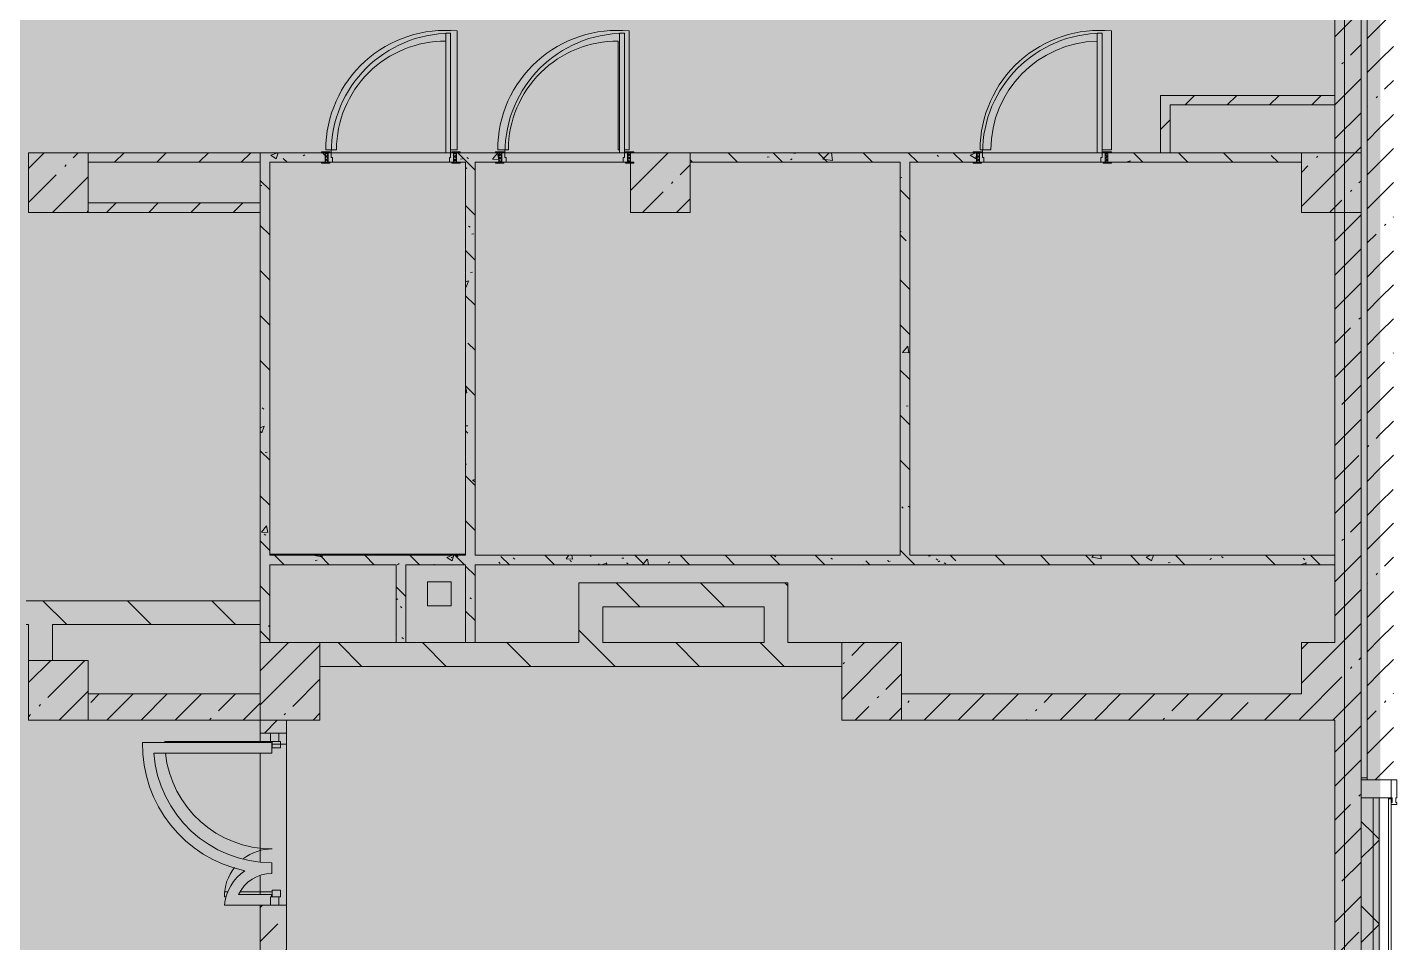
# Model space of a CAD drawing. Header units: millimetres. Extents: x 35157 to 232994, y -8553 to 29000.
# Drawn here: x 179514 to 190948, y 9037 to 16700 of the extents above; entities that cross this region are included whole.
import ezdxf

# ---------------------------------------------------------------- set-up
doc = ezdxf.new("R2010")
doc.units = ezdxf.units.MM
doc.linetypes.add('Осевая', pattern=[3175, 635, -476.25, 1587.5, -476.25])
doc.layers.add('A-DETL-GENF-2', color=7, linetype='Continuous', lineweight=9, true_color=0xc0c0c0, transparency=0.4)
for name, color, linetype, lineweight, true_color in [('A-DETL-GENF-5', 7, 'Continuous', 5, 0xb7b7b7), ('A-DOOR-3', 7, 'Continuous', 5, 0xaaaaaa), ('A-DOOR-4', 7, 'Continuous', 5, 0xe2e2e2), ('A-DOOR-5', 7, 'Continuous', 5, 0xb7b7b7), ('A-DOOR-FRAM-2', 7, 'Continuous', 5, 0xe2e2e2), ('A-DOOR-FRAM-3', 7, 'Continuous', 5, 0xaaaaaa), ('A-DOOR-FRAM-4', 7, 'Continuous', 5, 0xb7b7b7), ('A-FLOR-2', 7, 'Continuous', 5, 0xb7b7b7), ('A-GLAZ-CWMG-4', 7, 'Continuous', 5, 0x737373), ('A-WALL-10', 7, 'Continuous', 9, 0x737373), ('A-WALL-11', 7, 'Continuous', 5, 0x737373), ('I-WALL-24', 7, 'Continuous', 5, 0x737373), ('I-WALL-25', 7, 'Continuous', 5, 0x787878), ('S-COLS-2', 7, 'Continuous', 5, 0x737373)]:
    doc.layers.add(name, color=color, linetype=linetype, lineweight=lineweight, true_color=true_color)
for name, color, linetype, lineweight in [('A-GLAZ-CWMG-2', 7, 'Continuous', 5), ('A-WALL', 7, 'Continuous', 9), ('A-WALL-9', 7, 'Continuous', 5), ('I-WALL-23', 7, 'Continuous', 5), ('S-COLS-1', 7, 'Continuous', 5), ('Оси', 7, 'Continuous', 9), ('Оси-2', 7, 'Осевая', 9)]:
    doc.layers.add(name, color=color, linetype=linetype, lineweight=lineweight)
pattern_1 = [(45, (105984, 0), (-285.1231, 285.1231), []), (45, (106269.13, 0), (-285.1231, 285.1231), [504.031, -100.806, 16.764, -84.042])]
pattern_2 = [(135, (105984, 0), (-353.5534, -353.5534), [])]
pattern_3 = [(45, (105984, 0), (-353.5534, 353.5534), []), (135, (105984, 0), (-353.5534, -353.5534), [])]
pattern_4 = [(135, (105984, 0), (-377.1708, -377.1708), [533.4, -88.9, 17.78, -88.9]), (135, (105984, 376.94), (-377.1708, -377.1708), []), (50, (105984, 0), (637.6445, -55.7866), [66.675, -733.425]), (355, (105984, 0), (-123.3494, 668.699), [53.34, -586.74]), (100.451, (106037.14, -4.65), (514.299, 612.908), [56.665, -623.315]), (46.184, (105984, 177.8), (948.7764, -147.15), [100.012, -1100.137]), (96.636, (106063.1, 165.5), (830.909, 865.997), [84.998, -934.973]), (351.184, (105984, 177.8), (830.918, 865.988), [80.01, -880.11]), (21, (106072.9, 133.35), (530.6506, -357.9283), [66.675, -733.425]), (326, (106072.9, 133.35), (216.308, 644.6585), [53.34, -586.74]), (71.451, (106117.1, 103.5), (746.9596, 286.7243), [56.665, -623.315]), (37.5, (105984, 0), (10.81053, 295.9426), [16.764, -562.864, 16.764, -578.866, -588.962]), (37.5, (105984, 0), (10.81053, 295.9426), [-1175.258, 16.764, -572.198]), (7.5, (105984, 0), (233.8692, 350.6318), [16.764, -322.834, 16.764, -549.529, -224.472]), (7.5, (105984, 0), (233.8692, 350.6318), [-905.891, 16.764, -207.708]), (327.5, (105785.76, 0), (474.5678, -20.0513), [16.764, -205.486, 16.764, -676.656, -920.115]), (327.5, (105785.76, 0), (474.5678, -20.0513), [-915.67, 16.764, -903.351]), (317.5, (105696.86, 0), (518.4522, 88.9934), [16.764, -272.161, 16.764, -443.738, -653.415]), (317.5, (105696.86, 0), (518.4522, 88.9934), [-749.427, 16.764, -636.651])]
pattern_5 = [(135, (1751.41, 104.685), (-14.14214, -14.14214), []), (225, (1751.41, 104.685), (14.14214, -14.14214), [])]
pattern_6 = [(45, (-371.384, 104.685), (-14.1421, 14.1421), []), (135, (-371.384, 104.685), (-14.1421, -14.1421), [])]
pattern_7 = [(45, (105984, 0), (-176.7767, 176.7767), [])]

# ---------------------------------------------------------------- blocks, each defined once
blk = doc.blocks.new('BSC_Колонна _Прямоугольная - 650х500-23287315-2_4_2_птичка')
at = {"layer": 'S-COLS-1'}
h = blk.add_hatch(dxfattribs=at)
h.set_pattern_fill('FP_124', color=256, style=0, pattern_type=2)
h.set_pattern_definition([(135, (11225, -75730), (-285.1231, -285.1231), []), (135, (11225, -75444.88), (-285.1231, -285.1231), [504.031, -100.806, 16.764, -84.042])])
h.paths.add_polyline_path([(325, 250), (-325, 250), (-325, -250), (325, -250), (325, 111)])
at = {"layer": 'S-COLS-2'}
for p, q in [((325, 250), (-325, 250)), ((-325, 250), (-325, -250)), ((325, -250), (325, 250)), ((-325, -250), (325, -250))]:
    blk.add_line(p, q, dxfattribs=at)
blk = doc.blocks.new('BSC_Колонна _Прямоугольная - 500х500-V126-2_4_2_птичка')
at = {"layer": 'S-COLS-1'}
h = blk.add_hatch(dxfattribs=at)
h.set_pattern_fill('FP_125', color=256, style=0, pattern_type=2)
h.set_pattern_definition([(45, (-73790, -11150), (-285.1231, 285.1231), []), (45, (-73504.88, -11150), (-285.1231, 285.1231), [504.031, -100.806, 16.764, -84.042])])
h.paths.add_polyline_path([(-250, -250), (250, -250), (250, 250), (-250, 250), (-250, 71)])
at = {"layer": 'S-COLS-2'}
for p, q in [((250, 250), (-250, 250)), ((-250, 250), (-250, -250)), ((250, -250), (250, 250)), ((-250, -250), (250, -250))]:
    blk.add_line(p, q, dxfattribs=at)
blk = doc.blocks.new('BSC_Колонна _Прямоугольная - 500х500-V146-2_4_2_птичка')
at = {"layer": 'S-COLS-1'}
h = blk.add_hatch(dxfattribs=at)
h.set_pattern_fill('FP_139', color=256, style=0, pattern_type=2)
h.set_pattern_definition([(45, (-73790, -15400), (-285.1231, 285.1231), []), (45, (-73504.88, -15400), (-285.1231, 285.1231), [504.031, -100.806, 16.764, -84.042])])
h.paths.add_polyline_path([(-250, -250), (250, -250), (250, 250), (-250, 250)])
at = {"layer": 'S-COLS-2'}
for p, q in [((250, 250), (-250, 250)), ((-250, 250), (-250, -250)), ((250, -250), (250, 250)), ((-250, -250), (250, -250))]:
    blk.add_line(p, q, dxfattribs=at)
blk = doc.blocks.new('BSC_Колонна _Прямоугольная - 500х500-V147-2_4_2_птичка')
at = {"layer": 'S-COLS-1'}
h = blk.add_hatch(dxfattribs=at)
h.set_pattern_fill('FP_140', color=256, style=0, pattern_type=2)
h.set_pattern_definition([(45, (-78830, -15400), (-285.1231, 285.1231), []), (45, (-78544.88, -15400), (-285.1231, 285.1231), [504.031, -100.806, 16.764, -84.042])])
h.paths.add_polyline_path([(-250, -250), (250, -250), (250, 250), (-250, 250), (-250, 170), (-220, 170), (-220, 162), (-250, 162)])
at = {"layer": 'S-COLS-2'}
for p, q in [((250, 250), (-220, 250)), ((250, -250), (250, 250)), ((-250, 162), (-250, -250)), ((-250, -250), (250, -250))]:
    blk.add_line(p, q, dxfattribs=at)
blk = doc.blocks.new('110_Дверь_СКБ_1Ст_Внутренняя1 - Д-4 _л_ 1100x2100h_су мгн-32399984-2_4_2_птичка')
at = {"layer": 'A-DOOR-3'}
h = blk.add_hatch(dxfattribs=at)
h.set_pattern_fill('FP_39', color=256, style=0, pattern_type=2)
h.set_pattern_definition(pattern_5)
h.paths.add_polyline_path([(562.5, -40), (562.5, 40), (537.5, 40), (537.5, -40)])
at = {"layer": 'A-DOOR-4'}
h = blk.add_hatch(color=256, dxfattribs=at)
h.paths.add_polyline_path([(502.5, -40), (537.5, -40), (537.5, 40), (512.5, 40), (512.5, 0), (502.5, 0)])
h.paths.add_polyline_path([(-477.5, -40), (-477.5, 0), (-487.5, 0), (-487.5, 40), (-512.5, 40), (-512.5, -40)])
at = {"layer": 'A-DOOR-FRAM-2'}
for points in [[(472.5, 40), (512.5, 40), (512.5, 1040), (472.5, 1040), (472.5, 238.6)], [(-497.5, 40), (-497.5, 48), (-567.5, 48), (-567.5, 40)], [(592.5, 40), (592.5, 48), (522.5, 48), (522.5, 40)], [(-497.5, -48), (-497.5, -40), (-567.5, -40), (-567.5, -48)], [(592.5, -48), (592.5, -40), (522.5, -40), (522.5, -48)]]:
    blk.add_hatch(color=256, dxfattribs=at).paths.add_polyline_path(points)
at = {"layer": 'A-DOOR-FRAM-3'}
h = blk.add_hatch(dxfattribs=at)
h.set_pattern_fill('FP_40', color=256, style=0, pattern_type=2)
h.set_pattern_definition(pattern_6)
h.paths.add_polyline_path([(-512.5, -40), (-512.5, 40), (-537.5, 40), (-537.5, -40)])
at = {"layer": 'A-DOOR-5'}
for p, q in [((512.5, 1040), (472.5, 1040)), ((472.5, 1040), (472.5, 40)), ((512.5, 40), (512.5, 1040)), ((472.5, 40), (512.5, 40))]:
    blk.add_line(p, q, dxfattribs=at)
blk.add_arc((512.5, 40), 1000, 90, 180, dxfattribs=at)
at = {"layer": 'A-DOOR-FRAM-4'}
for p, q in [((-497.5, 48), (-567.5, 48)), ((-567.5, 48), (-567.5, 40)), ((-567.5, 40), (-497.5, 40)), ((-512.5, 40), (-537.5, 40)), ((-537.5, 40), (-537.5, -40)), ((-487.5, 40), (-512.5, 40)), ((-512.5, 40), (-512.5, -40)), ((-512.5, -40), (-512.5, 40)), ((-497.5, 40), (-512.5, 40)), ((-512.5, 40), (-512.5, 39)), ((-512.5, 39), (-497.5, 39)), ((-497.5, 40), (-497.5, 48)), ((-497.5, 39), (-497.5, 40)), ((-487.5, 0), (-487.5, 40)), ((-477.5, 0), (-487.5, 0)), ((-477.5, -40), (-477.5, 0)), ((512.5, 0), (502.5, 0)), ((502.5, 0), (502.5, -40)), ((512.5, 40), (512.5, 0)), ((537.5, 40), (512.5, 40)), ((592.5, 48), (522.5, 48)), ((522.5, 48), (522.5, 40)), ((537.5, 40), (522.5, 40)), ((522.5, 40), (522.5, 39)), ((522.5, 40), (592.5, 40)), ((522.5, 39), (537.5, 39)), ((537.5, -40), (537.5, 40)), ((562.5, 40), (537.5, 40)), ((537.5, 40), (537.5, -40)), ((537.5, 39), (537.5, 40)), ((562.5, -40), (562.5, 40)), ((592.5, 40), (592.5, 48)), ((-497.5, -40), (-567.5, -40)), ((-567.5, -40), (-567.5, -48)), ((-567.5, -48), (-497.5, -48)), ((-537.5, -40), (-512.5, -40)), ((-497.5, -39), (-512.5, -39)), ((-512.5, -39), (-512.5, -40)), ((-512.5, -40), (-477.5, -40)), ((-512.5, -40), (-497.5, -40)), ((-497.5, -40), (-497.5, -39)), ((-497.5, -48), (-497.5, -40)), ((502.5, -40), (537.5, -40)), ((537.5, -39), (522.5, -39)), ((522.5, -39), (522.5, -40)), ((522.5, -40), (537.5, -40)), ((592.5, -40), (522.5, -40)), ((522.5, -40), (522.5, -48)), ((522.5, -48), (592.5, -48)), ((537.5, -40), (537.5, -39)), ((537.5, -40), (562.5, -40)), ((592.5, -48), (592.5, -40))]:
    blk.add_line(p, q, dxfattribs=at)
blk = doc.blocks.new('Прямоугольный импост - Импост структурный с накладкой - 190мм-23946641-2_4_2_птичка')
at = {"layer": 'A-GLAZ-CWMG-2'}
for p, q in [((0, 17), (-50, 17)), ((-50, 17), (-50, 0)), ((-50, 0), (-40, 0)), ((-40, 0), (-40, -40)), ((-10, -40), (-10, 0)), ((-10, 0), (0, 0)), ((0, 0), (0, 17)), ((-40, -40), (-50, -40)), ((-50, -40), (-50, -190)), ((0, -40), (-10, -40)), ((0, -190), (0, -40)), ((-50, -190), (0, -190))]:
    blk.add_line(p, q, dxfattribs=at)
blk = doc.blocks.new('110_Дверь_СКБ_1Ст_Внутренняя1 - Д-5 _л_ 1100x2100h_су мгн EIW30-32897889-2_4_2_птичка')
at = {"layer": 'A-DOOR-3'}
h = blk.add_hatch(dxfattribs=at)
h.set_pattern_fill('FP_39', color=256, style=0, pattern_type=2)
h.set_pattern_definition(pattern_5)
h.paths.add_polyline_path([(562.5, -40), (562.5, 40), (537.5, 40), (537.5, -40)])
at = {"layer": 'A-DOOR-4'}
h = blk.add_hatch(color=256, dxfattribs=at)
h.paths.add_polyline_path([(502.5, -40), (537.5, -40), (537.5, 40), (512.5, 40), (512.5, 0), (502.5, 0)])
h.paths.add_polyline_path([(-477.5, -40), (-477.5, 0), (-487.5, 0), (-487.5, 40), (-512.5, 40), (-512.5, -40)])
at = {"layer": 'A-DOOR-FRAM-2'}
for points in [[(472.5, 40), (512.5, 40), (512.5, 1040), (472.5, 1040), (472.5, 238.6)], [(-497.5, 40), (-497.5, 48), (-567.5, 48), (-567.5, 40)], [(592.5, 40), (592.5, 48), (522.5, 48), (522.5, 40)], [(-497.5, -48), (-497.5, -40), (-567.5, -40), (-567.5, -48)], [(592.5, -48), (592.5, -40), (522.5, -40), (522.5, -48)]]:
    blk.add_hatch(color=256, dxfattribs=at).paths.add_polyline_path(points)
at = {"layer": 'A-DOOR-FRAM-3'}
h = blk.add_hatch(dxfattribs=at)
h.set_pattern_fill('FP_40', color=256, style=0, pattern_type=2)
h.set_pattern_definition(pattern_6)
h.paths.add_polyline_path([(-512.5, -40), (-512.5, 40), (-537.5, 40), (-537.5, -40)])
at = {"layer": 'A-DOOR-5'}
for p, q in [((512.5, 1040), (472.5, 1040)), ((472.5, 1040), (472.5, 40)), ((512.5, 40), (512.5, 1040)), ((472.5, 40), (512.5, 40))]:
    blk.add_line(p, q, dxfattribs=at)
blk.add_arc((512.5, 40), 1000, 90, 180, dxfattribs=at)
at = {"layer": 'A-DOOR-FRAM-4'}
for p, q in [((-497.5, 48), (-567.5, 48)), ((-567.5, 48), (-567.5, 40)), ((-567.5, 40), (-497.5, 40)), ((-512.5, 40), (-537.5, 40)), ((-537.5, 40), (-537.5, -40)), ((-487.5, 40), (-512.5, 40)), ((-512.5, 40), (-512.5, -40)), ((-512.5, -40), (-512.5, 40)), ((-497.5, 40), (-512.5, 40)), ((-512.5, 40), (-512.5, 39)), ((-512.5, 39), (-497.5, 39)), ((-497.5, 40), (-497.5, 48)), ((-497.5, 39), (-497.5, 40)), ((-487.5, 0), (-487.5, 40)), ((-477.5, 0), (-487.5, 0)), ((-477.5, -40), (-477.5, 0)), ((512.5, 0), (502.5, 0)), ((502.5, 0), (502.5, -40)), ((512.5, 40), (512.5, 0)), ((537.5, 40), (512.5, 40)), ((592.5, 48), (522.5, 48)), ((522.5, 48), (522.5, 40)), ((537.5, 40), (522.5, 40)), ((522.5, 40), (522.5, 39)), ((522.5, 40), (592.5, 40)), ((522.5, 39), (537.5, 39)), ((537.5, -40), (537.5, 40)), ((562.5, 40), (537.5, 40)), ((537.5, 40), (537.5, -40)), ((537.5, 39), (537.5, 40)), ((562.5, -40), (562.5, 40)), ((592.5, 40), (592.5, 48)), ((-497.5, -40), (-567.5, -40)), ((-567.5, -40), (-567.5, -48)), ((-567.5, -48), (-497.5, -48)), ((-537.5, -40), (-512.5, -40)), ((-497.5, -39), (-512.5, -39)), ((-512.5, -39), (-512.5, -40)), ((-512.5, -40), (-477.5, -40)), ((-512.5, -40), (-497.5, -40)), ((-497.5, -40), (-497.5, -39)), ((-497.5, -48), (-497.5, -40)), ((502.5, -40), (537.5, -40)), ((537.5, -39), (522.5, -39)), ((522.5, -39), (522.5, -40)), ((522.5, -40), (537.5, -40)), ((592.5, -40), (522.5, -40)), ((522.5, -40), (522.5, -48)), ((522.5, -48), (592.5, -48)), ((537.5, -40), (537.5, -39)), ((537.5, -40), (562.5, -40)), ((592.5, -48), (592.5, -40))]:
    blk.add_line(p, q, dxfattribs=at)
blk = doc.blocks.new('BSC_Колонна _Прямоугольная - 650х500-V192-2_4_2_птичка')
at = {"layer": 'S-COLS-1'}
h = blk.add_hatch(dxfattribs=at)
h.set_pattern_fill('FP_176', color=256, style=0, pattern_type=2)
h.set_pattern_definition([(135, (11225, -80600), (-285.1231, -285.1231), []), (135, (11225, -80314.88), (-285.1231, -285.1231), [504.031, -100.806, 16.764, -84.042])])
h.paths.add_polyline_path([(325, 250), (-325, 250), (-325, -250), (325, -250), (325, -121)])
at = {"layer": 'S-COLS-2'}
for p, q in [((325, 250), (-325, 250)), ((-325, 250), (-325, -250)), ((325, -250), (325, 250)), ((-325, -250), (325, -250))]:
    blk.add_line(p, q, dxfattribs=at)
blk = doc.blocks.new('Прямоугольный импост - 50 x 70 мм-V236-2_4_2_птичка')
at = {"layer": 'A-GLAZ-CWMG-4'}
for p, q in [((-70, 35), (0, 35)), ((-70, -35), (-70, 35)), ((0, 35), (0, -35)), ((0, -35), (-70, -35))]:
    blk.add_line(p, q, dxfattribs=at)
blk = doc.blocks.new('Дверь_Витражная_остекление_ - ДВН_ДАО_Главный вход_1200 в свету Д-22 _п_-32403398-2_4_2_птичка')
at = {"layer": 'A-DOOR-4'}
blk.add_hatch(color=256, dxfattribs=at).paths.add_polyline_path([(610, 24), (610, 20), (650, 24), (650, 920), (642, 920), (642, 24)])
h = blk.add_hatch(color=256, dxfattribs=at)
h.paths.add_polyline_path([(-650, 408), (-650, 407), (-610, 392), (-610, 420), (-650, 420)])
h.paths.add_polyline_path([(-650, 27), (-650, 20), (-610, 20), (-610, 289), (-633, 302), (-633, 27)])
at = {"layer": 'A-DETL-GENF-5'}
for p, q in [((650, 920), (642, 920)), ((650, 35), (650, 920)), ((-610, 420), (-650, 420)), ((-650, 420), (-650, 407)), ((-610, 392), (-610, 420)), ((-610, 20), (-610, 289)), ((-650, 20), (-610, 20)), ((-595, 20), (-650, 20)), ((-595, -50), (-595, 20)), ((595, -50), (595, 20)), ((595, 20), (650, 20)), ((610, 20), (650, 20)), ((-650, -35), (-650, -50)), ((-650, -50), (-595, -50)), ((650, -50), (595, -50)), ((650, -35), (650, -50))]:
    blk.add_line(p, q, dxfattribs=at)
at = {"layer": 'A-DOOR-5'}
for p, q in [((650, 920), (650, 35)), ((-650, 420), (-650, 407))]:
    blk.add_line(p, q, dxfattribs=at)
for centre, radius, start, end in [((650, 20), 900, 90, 90.5109), ((650, 20), 900, 96.319, 180), ((-650, 20), 400, 52.4742, 90), ((-650, 20), 400, 360, 37.0443)]:
    blk.add_arc(centre, radius, start, end, dxfattribs=at)
blk = doc.blocks.new('Прямоугольный импост - 50 x 70 мм-V228-2_4_2_птичка')
at = {"layer": 'A-GLAZ-CWMG-4'}
for p, q in [((0, 35), (-70, 35)), ((-70, 35), (-70, -35)), ((0, -35), (0, 35)), ((-70, -35), (0, -35))]:
    blk.add_line(p, q, dxfattribs=at)

msp = doc.modelspace()

# ---------------------------------------------------------------- hatches: boundary and pattern name
at = {"layer": 'A-DETL-GENF-2'}
msp.add_hatch(color=256, dxfattribs=at).paths.add_polyline_path([(181824.9, -280), (181844, -280), (181844, 3300), (190844, 3300), (190844, 27350), (147894, 27350), (147894, 23778), (144744, 23778), (144744, -280), (180897.4, -280)])
at = {"layer": 'A-WALL-9'}
h = msp.add_hatch(dxfattribs=at)
h.set_pattern_fill('FP_89', color=256, style=0, pattern_type=2)
h.set_pattern_definition(pattern_3)
h.paths.add_polyline_path([(190684, 3450), (190784, 3450), (190784, 10250), (190684, 10250), (190684, 3550)])
h = msp.add_hatch(dxfattribs=at)
h.set_pattern_fill('FP_89', color=256, style=0, pattern_type=2)
h.set_pattern_definition(pattern_3)
h.paths.add_polyline_path([(190834, 3400), (190834, 10250), (190784, 10250), (190784, 3400)])
at = {"layer": 'I-WALL-23'}
h = msp.add_hatch(dxfattribs=at)
h.set_pattern_fill('FP_97', color=256, style=0, pattern_type=2)
h.set_pattern_definition(pattern_1)
h.paths.add_polyline_path([(190684, 15150), (190684, 15530), (190464, 15530), (190464, 15150)])
h.paths.add_polyline_path([(190464, 18570), (190684, 18570), (190684, 18600), (190464, 18600)])
h.paths.add_polyline_path([(190684, 19100), (190684, 22700), (190464, 22700), (190464, 19100), (190472.5, 19100)])
h.paths.add_polyline_path([(190588.1, 23200), (190684, 23200), (190684, 26600), (190464, 26600), (190464, 23200)])
h = msp.add_hatch(dxfattribs=at)
h.set_pattern_fill('FP_97', color=256, style=0, pattern_type=2)
h.set_pattern_definition(pattern_1)
h.paths.add_polyline_path([(190464, 15530), (190684, 15530), (190684, 17270), (190464, 17270), (190464, 15848.6)])
h.paths.add_polyline_path([(190684, 18370), (190684, 18570), (190464, 18570), (190464, 18370)])
h = msp.add_hatch(dxfattribs=at)
h.set_pattern_fill('FP_97', color=256, style=0, pattern_type=2)
h.set_pattern_definition(pattern_1)
h.paths.add_polyline_path([(190734, 16300), (190844, 16300), (190844, 17270), (190734, 17270), (190734, 17005.5)])
h = msp.add_hatch(dxfattribs=at)
h.set_pattern_fill('FP_97', color=256, style=0, pattern_type=2)
h.set_pattern_definition(pattern_1)
h.paths.add_polyline_path([(190954, 16300), (190954, 17270), (190844, 17270), (190844, 16300)])
h = msp.add_hatch(dxfattribs=at)
h.set_pattern_fill('FP_97', color=256, style=0, pattern_type=2)
h.set_pattern_definition(pattern_1)
h.paths.add_polyline_path([(190844, 10400), (190844, 16300), (190734, 16300), (190734, 10400)])
h = msp.add_hatch(dxfattribs=at)
h.set_pattern_fill('FP_97', color=256, style=0, pattern_type=2)
h.set_pattern_definition(pattern_1)
h.paths.add_polyline_path([(190844, 10400), (190954, 10400), (190954, 16300), (190844, 16300), (190844, 10642.6)])
h = msp.add_hatch(dxfattribs=at)
h.set_pattern_fill('FP_101', color=256, style=0, pattern_type=2)
h.set_pattern_definition(pattern_7)
h.paths.add_polyline_path([(189004, 15650), (189084, 15650), (189084, 16130), (189004, 16130), (189004, 15848.6)])
h = msp.add_hatch(dxfattribs=at)
h.set_pattern_fill('FP_101', color=256, style=0, pattern_type=2)
h.set_pattern_definition(pattern_7)
h.paths.add_polyline_path([(190464, 16050), (190464, 16130), (189084, 16130), (189084, 16050), (190172.6, 16050)])
h = msp.add_hatch(dxfattribs=at)
h.set_pattern_fill('FP_101', color=256, style=0, pattern_type=2)
h.set_pattern_definition(pattern_7)
h.paths.add_polyline_path([(181464, 15570), (181464, 15650), (180024, 15650), (180024, 15570), (180897.4, 15570)])
h = msp.add_hatch(dxfattribs=at)
h.set_pattern_fill('FP_101', color=256, style=0, pattern_type=2)
h.set_pattern_definition(pattern_7)
h.paths.add_polyline_path([(181464, 15150), (181464, 15230), (180024, 15230), (180024, 15150), (180897.4, 15150)])
h = msp.add_hatch(dxfattribs=at)
h.set_pattern_fill('FP_97', color=256, style=0, pattern_type=2)
h.set_pattern_definition(pattern_1)
h.paths.add_polyline_path([(190684, 4050), (190684, 10900), (190464, 10900), (190464, 4050)])
h.paths.add_polyline_path([(190464, 11550), (190684, 11550), (190684, 15150), (190464, 15150), (190464, 12200)])
h = msp.add_hatch(dxfattribs=at)
h.set_pattern_fill('FP_100', color=256, style=0, pattern_type=2)
h.set_pattern_definition(pattern_2)
h.paths.add_polyline_path([(184334, 11550), (184334, 12050), (184134, 12050), (184134, 11550)])
h = msp.add_hatch(dxfattribs=at)
h.set_pattern_fill('FP_100', color=256, style=0, pattern_type=2)
h.set_pattern_definition(pattern_2)
h.paths.add_polyline_path([(184607.5, 11850), (185684, 11850), (185684, 12050), (184334, 12050), (184334, 11850)])
h = msp.add_hatch(dxfattribs=at)
h.set_pattern_fill('FP_100', color=256, style=0, pattern_type=2)
h.set_pattern_definition(pattern_2)
h.paths.add_polyline_path([(185884, 11550), (185884, 12050), (185684, 12050), (185684, 11550)])
h = msp.add_hatch(dxfattribs=at)
h.set_pattern_fill('FP_100', color=256, style=0, pattern_type=2)
h.set_pattern_definition(pattern_2)
h.paths.add_polyline_path([(174629, 11700), (174738, 11700), (174738, 11900), (174629, 11900), (174629, 11799.5)])
h.paths.add_polyline_path([(181464, 11700), (181464, 11900), (179504, 11900), (179504, 11700), (180897.4, 11700)])
h.paths.add_polyline_path([(176294, 11700), (176294, 11900), (176218, 11900), (176218, 11700), (176259.8, 11700)])
h.paths.add_polyline_path([(176814, 11700), (176814, 11900), (176794, 11900), (176794, 11700)])
h = msp.add_hatch(dxfattribs=at)
h.set_pattern_fill('FP_100', color=256, style=0, pattern_type=2)
h.set_pattern_definition(pattern_2)
h.paths.add_polyline_path([(184607.5, 11350), (186334, 11350), (186334, 11550), (181964, 11550), (181964, 11350), (183680, 11350)])
h = msp.add_hatch(dxfattribs=at)
h.set_pattern_fill('FP_97', color=256, style=0, pattern_type=2)
h.set_pattern_definition(pattern_1)
h.paths.add_polyline_path([(180897.4, 10900), (181464, 10900), (181464, 11120), (180024, 11120), (180024, 10900)])
h = msp.add_hatch(dxfattribs=at)
h.set_pattern_fill('FP_97', color=256, style=0, pattern_type=2)
h.set_pattern_definition(pattern_1)
h.paths.add_polyline_path([(190184, 10900), (190184, 11120), (186834, 11120), (186834, 10900), (190172.6, 10900)])
h = msp.add_hatch(dxfattribs=at)
h.set_pattern_fill('FP_97', color=256, style=0, pattern_type=2)
h.set_pattern_definition(pattern_1)
h.paths.add_polyline_path([(181464, 7900), (181684, 7900), (181684, 9352.3), (181464, 9352.3), (181464, 8200)])
h.paths.add_polyline_path([(181464, 10792.3), (181684, 10792.3), (181684, 10900), (181464, 10900)])
at = {"layer": 'I-WALL-25'}
h = msp.add_hatch(dxfattribs=at)
h.set_pattern_fill('FP_105', color=256, style=0, pattern_type=2)
h.set_pattern_definition(pattern_4)
h.paths.add_polyline_path([(181544, 11550), (181544, 15650), (181464, 15650), (181464, 11550)])
h = msp.add_hatch(dxfattribs=at)
h.set_pattern_fill('FP_105', color=256, style=0, pattern_type=2)
h.set_pattern_definition(pattern_4)
h.paths.add_polyline_path([(186435.7, 15570), (187464, 15570), (187464, 15650), (185064, 15650), (185064, 15570)])
h.paths.add_polyline_path([(190184, 15570), (190184, 15650), (188564, 15650), (188564, 15570), (190172.6, 15570)])
h.paths.add_polyline_path([(183183.8, 15570), (183464, 15570), (183464, 15650), (183108.8, 15650), (183108.8, 15570), (183138.8, 15570)])
h.paths.add_polyline_path([(181544, 15570), (182008.8, 15570), (182008.8, 15650), (181544, 15650)])
h = msp.add_hatch(dxfattribs=at)
h.set_pattern_fill('FP_105', color=256, style=0, pattern_type=2)
h.set_pattern_definition(pattern_4)
h.paths.add_polyline_path([(183263.8, 11550), (183263.8, 15570), (183183.8, 15570), (183183.8, 11550)])
h = msp.add_hatch(dxfattribs=at)
h.set_pattern_fill('FP_105', color=256, style=0, pattern_type=2)
h.set_pattern_definition(pattern_4)
h.paths.add_polyline_path([(186903.8, 12280), (186903.8, 15570), (186823.8, 15570), (186823.8, 12280)])
h = msp.add_hatch(dxfattribs=at)
h.set_pattern_fill('FP_105', color=256, style=0, pattern_type=2)
h.set_pattern_definition(pattern_4)
h.paths.add_polyline_path([(183183.8, 12200), (183183.8, 12280), (181544, 12280), (181544, 12200), (182752.5, 12200)])
h = msp.add_hatch(dxfattribs=at)
h.set_pattern_fill('FP_105', color=256, style=0, pattern_type=2)
h.set_pattern_definition(pattern_4)
h.paths.add_polyline_path([(190464, 12200), (190464, 12280), (183263.8, 12280), (183263.8, 12200), (190172.6, 12200)])
h = msp.add_hatch(dxfattribs=at)
h.set_pattern_fill('FP_105', color=256, style=0, pattern_type=2)
h.set_pattern_definition(pattern_4)
h.paths.add_polyline_path([(182683.8, 11550), (182683.8, 12200), (182603.8, 12200), (182603.8, 11550)])
at = {"layer": 'S-COLS-1'}
h = msp.add_hatch(dxfattribs=at)
h.set_pattern_fill('FP_97', color=256, style=0, pattern_type=2)
h.set_pattern_definition(pattern_1)
h.paths.add_polyline_path([(190684, 15150), (190684, 15650), (190184, 15650), (190184, 15150)])
h = msp.add_hatch(dxfattribs=at)
h.set_pattern_fill('FP_97', color=256, style=0, pattern_type=2)
h.set_pattern_definition(pattern_1)
h.paths.add_polyline_path([(190464, 10900), (190684, 10900), (190684, 11550), (190184, 11550), (190184, 10900)])

# ---------------------------------------------------------------- linework, layer by layer
at = {"layer": 'A-FLOR-2'}
for p, q in [((183113.1, 15674.2), (183113.1, 16669.2)), ((184463.1, 16584.1), (184463.1, 15674.2)), ((184553.1, 15674.2), (184553.1, 16669.2)), ((188593.1, 15674.2), (188593.1, 16669.2)), ((182013.1, 15675.2), (182103.1, 15675.2)), ((183058.8, 15674.2), (183113.1, 15674.2)), ((183453.1, 15675.2), (183543.1, 15675.2)), ((184463.1, 15674.2), (184474, 15674.2)), ((184514, 15674.2), (184553.1, 15674.2)), ((187493.1, 15675.2), (187583.1, 15675.2)), ((188514, 15674.2), (188593.1, 15674.2)), ((183018.8, 15650), (182058.8, 15650)), ((181543.8, 12291), (183183.8, 12291)), ((182864.5, 12057), (183064.5, 12057)), ((182864.5, 11857), (182864.5, 12057)), ((183064.5, 12057), (183064.5, 11857)), ((183064.5, 11857), (182864.5, 11857)), ((181464, 10714.4), (181464, 10792.3)), ((181684, 10792.3), (181684, 10700)), ((181561, 10714.4), (180478.3, 10714.4)), ((181561, 10624.7), (181561, 10714.4)), ((181684, 10700), (181561, 10700)), ((180573.4, 10624.7), (181561, 10624.7)), ((190684, 10417.9), (190734, 10417.9)), ((181561, 9617.4), (181561, 9707)), ((181558, 9439.5), (181283, 9439.5)), ((181558, 9422.3), (181558, 9439.5)), ((181164, 9350.1), (181464, 9350.1))]:
    msp.add_line(p, q, dxfattribs=at)
for centre, radius, start, end in [((183013.1, 15674.2), 1000, 84.26083, 179.9427), ((183013.1, 15674.2), 910, 89.63868, 179.93704), ((184453.1, 15674.2), 1000, 84.26083, 179.9427), ((184453.1, 15674.2), 910, 89.37036, 179.93704), ((188493.1, 15674.2), 1000, 84.26083, 179.9427), ((188493.1, 15674.2), 910, 91.20322, 179.93704), ((181557.2, 10696.2), 1079, 179.03315, 258.2109), ((181561, 10697.3), 990.3, 184.20575, 270), ((181557.2, 9312.2), 395, 123.92463, 174.49945), ((181561, 9311.2), 306.2, 90, 155.21522)]:
    msp.add_arc(centre, radius, start, end, dxfattribs=at)
at = {"layer": 'A-WALL'}
for p, q in [((190684, 10250), (190934, 10250)), ((190914, 3320), (190914, 10250)), ((190914, 10247), (190934, 10247)), ((190934, 10242), (190914, 10242))]:
    msp.add_line(p, q, dxfattribs=at)
at = {"layer": 'A-WALL-10'}
for p, q in [((190464, 16130), (190464, 16050)), ((181464, 15570), (181464, 15650)), ((189004, 15650), (189084, 15650)), ((181464, 15150), (181464, 15230)), ((190464, 12200), (190464, 12280)), ((182603.8, 11550), (182683.8, 11550)), ((183183.8, 11550), (183263.8, 11550)), ((190784, 3450), (190784, 10250)), ((190834, 3400), (190834, 10250))]:
    msp.add_line(p, q, dxfattribs=at)
at = {"layer": 'A-WALL-11'}
msp.add_line((190734, 10400), (190684, 10400), dxfattribs=at)
at = {"layer": 'A-WALL-9'}
for p, q in [((190934, 3300), (190934, 10400)), ((190944, 10242), (190934, 10242))]:
    msp.add_line(p, q, dxfattribs=at)
at = {"layer": 'I-WALL-23'}
msp.add_line((190734, 10400), (190954, 10400), dxfattribs=at)
at = {"layer": 'I-WALL-24'}
for p, q in [((190734, 17270), (190734, 16100)), ((190464, 17240), (190464, 16130)), ((190684, 11550), (190684, 17240)), ((189004, 16130), (189004, 15650)), ((190464, 16130), (189004, 16130)), ((189084, 15650), (189084, 16050)), ((189084, 16050), (190464, 16050)), ((190464, 16050), (190464, 12280)), ((190734, 16100), (190734, 10400)), ((181978.8, 15650), (180024, 15650)), ((180024, 15570), (181464, 15570)), ((181464, 15570), (181464, 15230)), ((181544, 12280), (181544, 15570)), ((181544, 15570), (181978.8, 15570)), ((182058.8, 15650), (183018.8, 15650)), ((183048.8, 15570), (182068.8, 15570)), ((183434, 15650), (183138.8, 15650)), ((183138.8, 15570), (183183.8, 15570)), ((183183.8, 15570), (183183.8, 12280)), ((183263.8, 15570), (183434, 15570)), ((183263.8, 12280), (183263.8, 15570)), ((183514, 15650), (184474, 15650)), ((184504, 15570), (183524, 15570)), ((186462.5, 15650), (185064, 15650)), ((185064, 15570), (186823.8, 15570)), ((187434, 15650), (186465.6, 15650)), ((186823.8, 15570), (186823.8, 12280)), ((186903.8, 15570), (187434, 15570)), ((186903.8, 12280), (186903.8, 15570)), ((187514, 15650), (188474, 15650)), ((188504, 15570), (187524, 15570)), ((189004, 15650), (188594, 15650)), ((188594, 15570), (190184, 15570)), ((190184, 15650), (189084, 15650)), ((190184, 15570), (190184, 15650)), ((181464, 15230), (180024, 15230)), ((180024, 15150), (181464, 15150)), ((181464, 15150), (181464, 11550)), ((183183.8, 12280), (181544, 12280)), ((186823.8, 12280), (183263.8, 12280)), ((190464, 12280), (186903.8, 12280)), ((181544, 11550), (181544, 12200)), ((181544, 12200), (182603.8, 12200)), ((182603.8, 12200), (182603.8, 11550)), ((182683.8, 12200), (183183.8, 12200)), ((182683.8, 11550), (182683.8, 12200)), ((183183.8, 12200), (183183.8, 11550)), ((183263.8, 11550), (183263.8, 12200)), ((183263.8, 12200), (190464, 12200)), ((190464, 12200), (190464, 11550)), ((184134, 12050), (184134, 11550)), ((185884, 12050), (184134, 12050)), ((185884, 11550), (185884, 12050)), ((181464, 11900), (179504, 11900)), ((184334, 11550), (184334, 11850)), ((184334, 11850), (185684, 11850)), ((185684, 11850), (185684, 11550)), ((179524, 11700), (179504, 11700)), ((179524, 11700), (179524, 11400)), ((179724, 11700), (181464, 11700)), ((179724, 11400), (179724, 11700)), ((182603.8, 11550), (181964, 11550)), ((183183.8, 11550), (182683.8, 11550)), ((184134, 11550), (183263.8, 11550)), ((185684, 11550), (184334, 11550)), ((186334, 11550), (185884, 11550)), ((181964, 11350), (186334, 11350)), ((181464, 11120), (180024, 11120)), ((190184, 11120), (186834, 11120)), ((180024, 10900), (181464, 10900)), ((181464, 10900), (181464, 10792.3)), ((181684, 4050), (181684, 10900)), ((186834, 10900), (190184, 10900)), ((190464, 10900), (190464, 4050)), ((190684, 4050), (190684, 10900)), ((181464, 10792.3), (181684, 10792.3)), ((181464, 9712.2), (181464, 10624.7)), ((181464, 9439.5), (181464, 9600.4)), ((181464, 9352.3), (181464, 8280)), ((181684, 9352.3), (181464, 9352.3))]:
    msp.add_line(p, q, dxfattribs=at)
at = {"layer": 'S-COLS-2'}
for p, q in [((190684, 15650), (190184, 15650)), ((190184, 15650), (190184, 15150)), ((190684, 15150), (190684, 15650)), ((190184, 15150), (190684, 15150)), ((190464, 11550), (190184, 11550)), ((190184, 11550), (190184, 11120)), ((190684, 10900), (190684, 11550)), ((190184, 10900), (190464, 10900))]:
    msp.add_line(p, q, dxfattribs=at)
at = {"layer": 'Оси'}
for p, q in [((190544, 10029.8), (190544, 21915.1)), ((190544, -1906.3), (190544, 9979))]:
    msp.add_line(p, q, dxfattribs=at)
at = {"layer": 'Оси-2'}
msp.add_line((190544, 9979), (190544, 10029.8), dxfattribs=at)

# ---------------------------------------------------------------- block references
at = {"layer": 'A-DOOR-5'}
for name, p in [('110_Дверь_СКБ_1Ст_Внутренняя1 - Д-5 _л_ 1100x2100h_су мгн EIW30-32897889-2_4_2_птичка', (182546.3, 15610)), ('110_Дверь_СКБ_1Ст_Внутренняя1 - Д-4 _л_ 1100x2100h_су мгн-32399984-2_4_2_птичка', (184001.5, 15610)), ('110_Дверь_СКБ_1Ст_Внутренняя1 - Д-4 _л_ 1100x2100h_су мгн-32399984-2_4_2_птичка', (188001.5, 15610))]:
    msp.add_blockref(name, p, dxfattribs=at)
at = {"layer": 'A-DOOR-5', "rotation": 89.99999999999997}
msp.add_blockref('Дверь_Витражная_остекление_ - ДВН_ДАО_Главный вход_1200 в свету Д-22 _п_-32403398-2_4_2_птичка', (181585, 10072.3), dxfattribs=at)
at = {"layer": 'A-GLAZ-CWMG-2', "rotation": 180}
msp.add_blockref('Прямоугольный импост - Импост структурный с накладкой - 190мм-23946641-2_4_2_птичка', (190934, 10210), dxfattribs=at)
at = {"layer": 'A-GLAZ-CWMG-4', "extrusion": (0, 0, -1), "rotation": 90.00000000000004}
msp.add_blockref('Прямоугольный импост - 50 x 70 мм-V236-2_4_2_птичка', (-181585, 10792.3), dxfattribs=at)
at = {"layer": 'A-GLAZ-CWMG-4', "rotation": 269.9999999999999}
msp.add_blockref('Прямоугольный импост - 50 x 70 мм-V228-2_4_2_птичка', (181585, 9352.3), dxfattribs=at)
at = {"layer": 'S-COLS-2'}
for name, p in [('BSC_Колонна _Прямоугольная - 500х500-V146-2_4_2_птичка', (179774, 15400)), ('BSC_Колонна _Прямоугольная - 500х500-V147-2_4_2_птичка', (184814, 15400)), ('BSC_Колонна _Прямоугольная - 500х500-V126-2_4_2_птичка', (179774, 11150))]:
    msp.add_blockref(name, p, dxfattribs=at)
at = {"layer": 'S-COLS-2', "rotation": 270.0000000000007}
for name, p in [('BSC_Колонна _Прямоугольная - 650х500-23287315-2_4_2_птичка', (181714, 11225)), ('BSC_Колонна _Прямоугольная - 650х500-V192-2_4_2_птичка', (186584, 11225))]:
    msp.add_blockref(name, p, dxfattribs=at)

doc.saveas('drawing.dxf')
